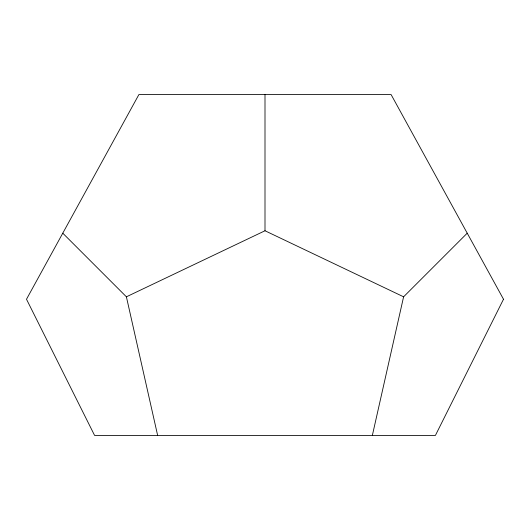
<?xml version="1.0" encoding="UTF-8"?>
<svg xmlns="http://www.w3.org/2000/svg" width="530" height="530" viewBox="0 0 530 530"><rect width="100%" height="100%" fill="white"/><g stroke="black" fill="none" stroke-linecap="round" stroke-linejoin="round"><path stroke-width="0.79" d="M372.358 435.415L403.602 296.813L467.228 233.187M62.772 233.187L126.398 296.813L265 230.762L403.602 296.813M126.398 296.813L157.642 435.415M265 94.585L265 230.762M503.5 299.238L435.415 435.415L94.585 435.415L26.5 299.238L138.893 94.585L391.107 94.585L503.5 299.238"/></g></svg>
